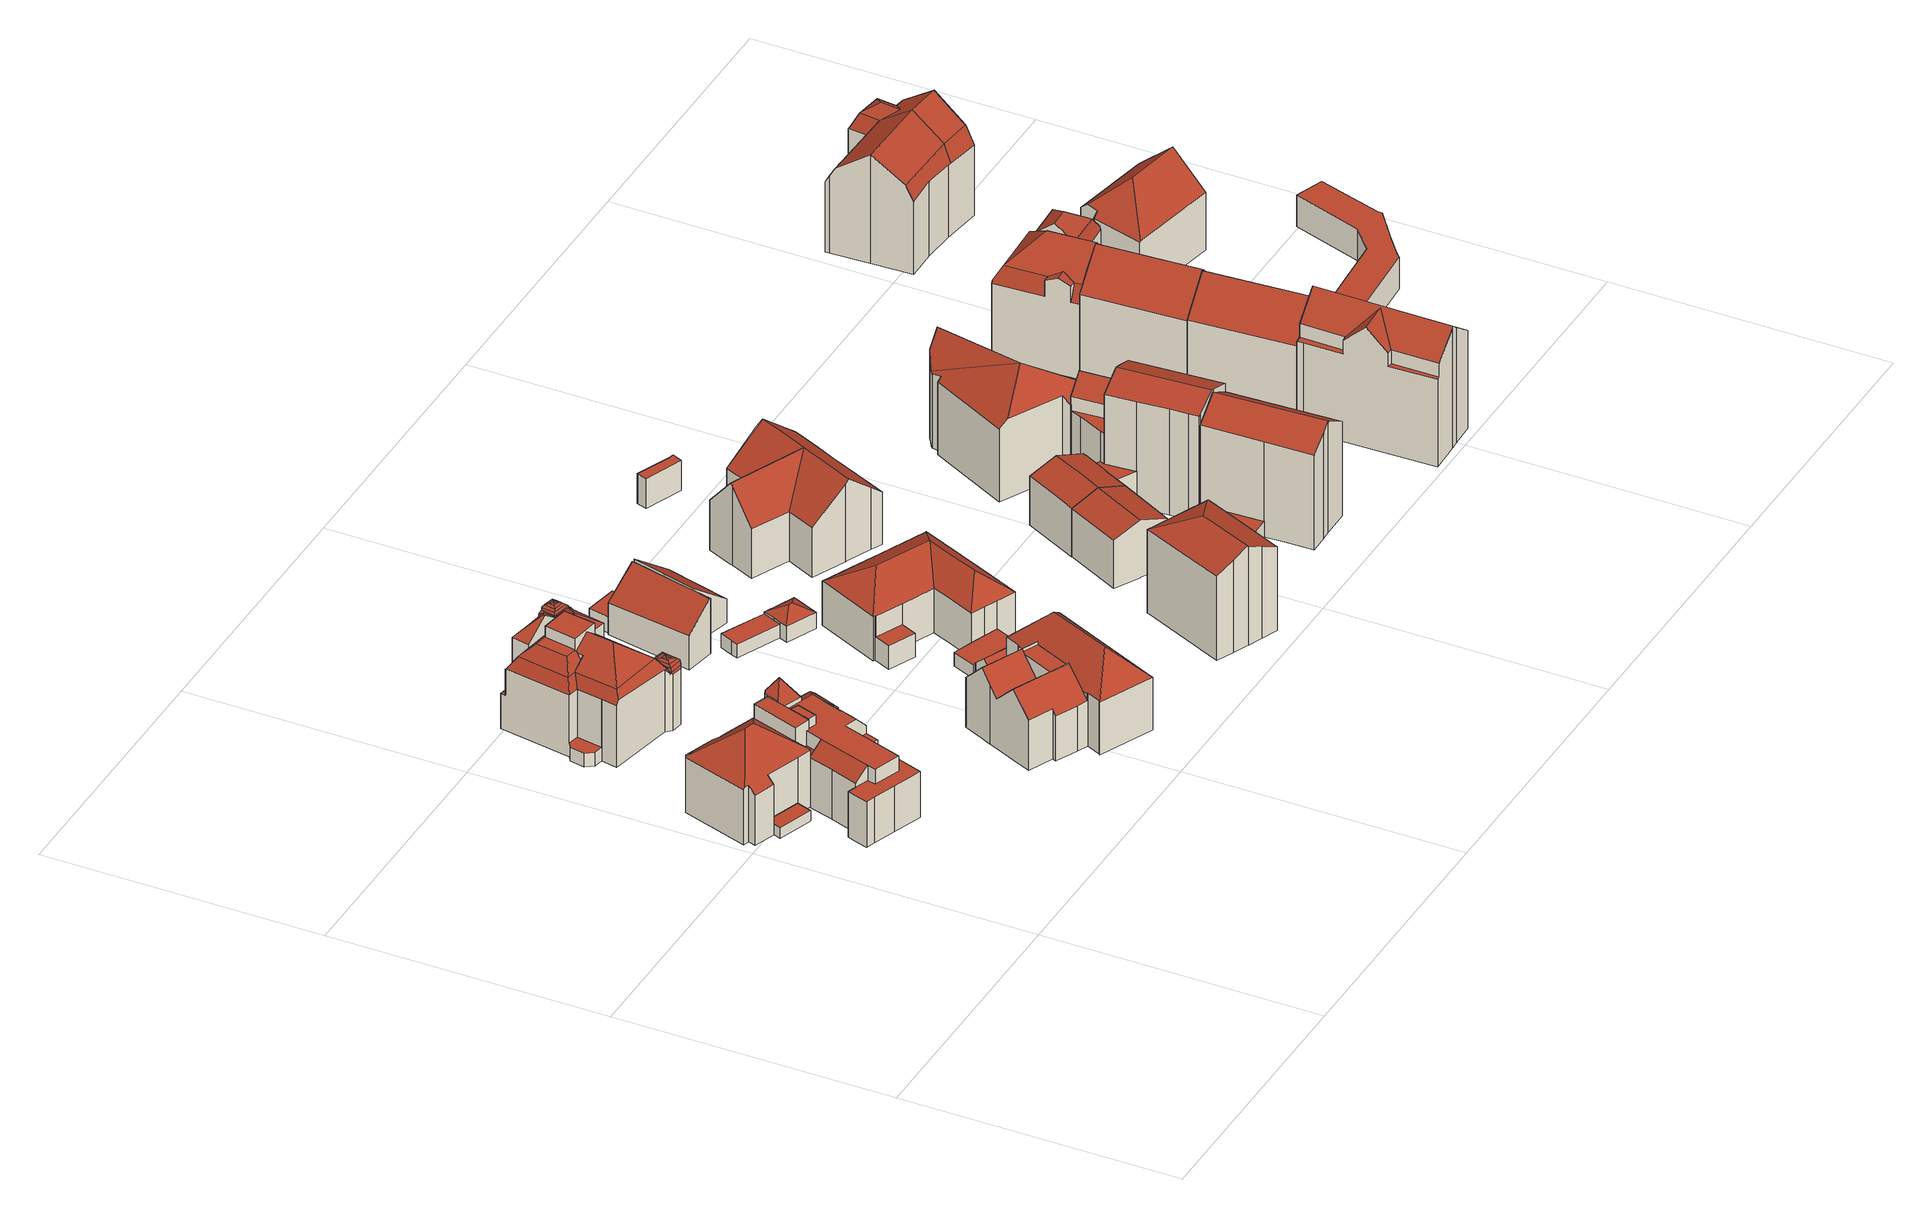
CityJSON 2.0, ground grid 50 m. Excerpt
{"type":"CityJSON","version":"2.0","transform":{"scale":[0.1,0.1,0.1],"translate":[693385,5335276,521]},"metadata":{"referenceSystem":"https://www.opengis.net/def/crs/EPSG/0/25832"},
"CityObjects":{
"building1":{"type":"Building","attributes":{"Gemeindeschluessel":"09162000","HoeheDach":"524.750","HoeheGrund":"522.760","Methode":"2000","NiedrigsteTraufeDesGebaeudes":"524.750","Geometrietyp2DReferenz":"3000","function":"51009_1610","roofType":"1000","measuredHeight":1.99},"geometry":[{"type":"MultiSurface","lod":"2","boundaries":[[[0,1,2,3,4]],[[0,5,6,1]],[[4,7,5,0]],[[2,8,9,3]],[[3,9,7,4]],[[7,9,8,6,5]],[[1,6,8,2]]],"semantics":{"surfaces":[{"type":"GroundSurface"},{"type":"WallSurface"},{"type":"RoofSurface"}],"values":[0,1,1,1,1,2,1]}}]},
"building2":{"type":"Building","attributes":{"Gemeindeschluessel":"09162000","HoeheDach":"538.550","HoeheGrund":"522.670","Methode":"2000","NiedrigsteTraufeDesGebaeudes":"531.877","Geometrietyp2DReferenz":"3000","function":"31001_1000","roofType":"3200","measuredHeight":15.88,"storeysAboveGround":2},"geometry":[{"type":"MultiSurface","lod":"2","boundaries":[[[10,11,12,13,14,15]],[[16,17,18,19]],[[20,21,22,23,24,25,16,19,26,27,28,29,11,10,15,30,31,32,33,34,35,36,37,38,39,40]],[[13,41,42,43,14]],[[22,21,44,45,46,47,23]],[[41,48,49,50,51,52,53,54,55,42]],[[15,14,43,30]],[[25,56,17,16]],[[34,53,52,35]],[[57,58,27,26,19,18]],[[59,60,12,11,29,28]],[[49,61,62,63,40,39,38,37,50]],[[55,54,53,34,33,32]],[[64,47,46,61,49,48]],[[44,65,63,62,45]],[[56,25,24,23,47,64]],[[12,60,59,58,57,18,17,56,64,48,41,13]],[[42,55,32,31,30,43]],[[40,63,65,20]],[[20,65,44,21]],[[46,45,62,61]],[[27,58,59,28]],[[37,36,35,52,51,50]]],"semantics":{"surfaces":[{"type":"WallSurface"},{"type":"GroundSurface"},{"type":"RoofSurface"}],"values":[0,0,1,2,0,2,0,0,0,0,0,0,0,2,2,0,2,0,0,0,0,0,0]}}]},
"building3":{"type":"Building","attributes":{"Gemeindeschluessel":"09162000","HoeheDach":"538.730","HoeheGrund":"522.610","Methode":"2000","NiedrigsteTraufeDesGebaeudes":"530.450","Geometrietyp2DReferenz":"3000","function":"31001_1000","roofType":"1000","measuredHeight":16.12,"storeysAboveGround":3},"geometry":[{"type":"MultiSurface","lod":"2","boundaries":[[[66,67,68,69]],[[70,71,72,73,74,75]],[[76,77,78,79]],[[80,81,77,76,82,83]],[[84,85,86,87]],[[88,89,69,68,90,91,92]],[[93,94,95,96,97,98,99,100,101,102,103,104]],[[105,106,88,92]],[[107,108,89,88,106,109]],[[110,111,112,113]],[[114,115,116,117,118,119]],[[66,108,120,67]],[[121,122,123,124]],[[125,126,117,116,127,128,124,123]],[[129,130,131,132,133,134]],[[135,136,137,138]],[[87,137,136,84]],[[139,140,107,141]],[[113,112,142,131,130]],[[86,143,137,87]],[[144,145,146,147]],[[100,99,129,134]],[[141,107,109,78]],[[95,94,148,149]],[[85,150,143,86]],[[151,126,125,123,122,152,153]],[[78,109,106,105,79]],[[152,111,110,153]],[[149,148,154,155]],[[111,152,122,121,156,157,158,142,112]],[[67,120,159,160,161,90,68]],[[162,163,80,83]],[[164,165,144,147]],[[153,110,97,96]],[[132,131,142,158]],[[163,74,73,72,166,146,145,167,168,139,141,78,77,81,80]],[[69,89,108,66]],[[154,148,94,93,169]],[[170,171,164,147,146,166,172]],[[159,173,169,93,104,174,160]],[[113,130,129,99,98]],[[150,175,119,118,117,126,151,143]],[[165,164,171,176,177,178,179,175,150,85,84,136,135]],[[155,154,169,173]],[[75,74,163,162]],[[180,181,138,137,143,151,153,96,95,149,155,173,159,120,108,107,140]],[[145,144,165,135,138,181,167]],[[167,181,180,168]],[[168,180,140,139]],[[110,113,98,97]],[[114,119,175,179]],[[115,114,179,178,177,176,171,170,172,71,70,75,162,83,82,76,79,105,92,91,90,161,160,174,104,103,102,101,100,134,133,132,158,157,156,121,124,128,127,116]],[[172,166,72,71]]],"semantics":{"surfaces":[{"type":"RoofSurface"},{"type":"WallSurface"},{"type":"GroundSurface"}],"values":[0,1,1,1,0,1,1,1,0,0,1,1,1,1,1,0,1,1,0,1,1,1,1,1,1,0,1,1,1,1,1,1,0,1,1,0,1,0,1,1,0,0,1,1,1,0,1,1,1,0,1,2,1]}}]},
"building4":{"type":"Building","attributes":{"Gemeindeschluessel":"09162000","HoeheDach":"540.940","HoeheGrund":"522.560","Methode":"2000","NiedrigsteTraufeDesGebaeudes":"525.233","Geometrietyp2DReferenz":"3000","function":"31001_9998","roofType":"3200","measuredHeight":18.38,"storeysAboveGround":2},"geometry":[{"type":"MultiSurface","lod":"2","boundaries":[[[182,183,184,185]],[[186,187,188,189]],[[190,191,192,193,194,195]],[[183,196,197,184]],[[198,199,200,201]],[[202,203,204,205,206]],[[207,208,209,210]],[[211,212,213,214]],[[215,216,217]],[[218,219,220]],[[221,222,223,224,225]],[[226,227,228,229]],[[211,230,231,232,212]],[[233,234,235,201,200,236]],[[220,219,237]],[[238,239,240,241]],[[242,238,243,244]],[[228,245,246,196,183]],[[247,248,189,249]],[[250,251,182,185]],[[252,253,254,255,256,257,251,250,258,259]],[[254,260,261,255]],[[262,263,242,264,265,266]],[[267,268,269,270]],[[271,272,273,274,275]],[[242,263,239,238]],[[276,277,197,196,246,278,261,260,279,280]],[[281,282,283]],[[284,285,286,219,218]],[[287,237,288,289]],[[290,291,292,293,294,295,296,297,276,280,252,259,298,230,211,214,299,300,207,210,301,234,233,302,267,270,303,304,305,306,307,308,309,310,311,312,313,314,315]],[[316,271,275,317,318]],[[205,204,269,268]],[[259,258,319,298]],[[265,264,320,321,322,323,324]],[[283,282,227]],[[294,293,316,318,325,326]],[[327,269,204,328,329]],[[294,326,330,295]],[[229,228,183,182]],[[244,243,331,332]],[[289,288,333,334,335]],[[336,337,202,206,338]],[[339,281,226,229]],[[340,341,342,343]],[[313,312,344,194,193]],[[251,257,339,229,182]],[[317,203,202,337,325,318]],[[296,295,330,345,346,347]],[[300,348,208,207]],[[349,350,351]],[[288,352,353,221,225,333]],[[340,343,354,346,345,216,215]],[[348,355,356,357,358,209,208]],[[257,256,278,246,245,339]],[[356,213,359,357]],[[360,361,362,285,284]],[[312,311,362,361,344]],[[317,275,274,203]],[[349,354,343]],[[322,363,320,242,244,332]],[[195,360,335,186]],[[293,292,272,271,316]],[[357,359,364,358]],[[296,347,351,297]],[[267,302,365,336,338,268]],[[366,337,336,365,236,200,199,367,331]],[[342,277,350,349,343]],[[339,245,282,281]],[[313,193,192,314]],[[332,331,367,368]],[[241,240,262,266]],[[322,332,368,364,359]],[[220,237,287]],[[319,258,250,185,369]],[[284,218,287,289]],[[184,197,277,342]],[[370,324,323]],[[206,205,268,338]],[[292,291,371,273,272]],[[210,209,358,364,368,367,199,198,372,301]],[[345,330,326,325,337,366,370,216]],[[280,279,253,252]],[[262,240,239,263]],[[290,373,371,291]],[[218,220,287]],[[322,321,363]],[[201,235,372,198]],[[371,373,374,274,273]],[[247,249,203,274,374]],[[304,375,376,305]],[[264,242,320]],[[231,217,216,370,323,232]],[[189,188,377,328,249]],[[307,224,223,308]],[[349,351,347,346,354]],[[195,194,344,361,360]],[[299,214,213,356,355]],[[303,270,269,327,378]],[[366,331,243,238,241]],[[301,372,235,234]],[[305,376,379,377,188,187,306]],[[369,185,184,342,341]],[[314,192,191,315]],[[306,187,334,333,225,224,307]],[[297,351,350,277,276]],[[227,282,245,228]],[[237,219,286,352,288]],[[248,190,195,186,189]],[[255,261,278,256]],[[308,223,222,309]],[[335,334,187,186]],[[310,309,222,221,353]],[[290,315,191,190,248,247,374,373]],[[329,328,377,379]],[[281,283,226]],[[298,319,369,341,340,215,217,231,230]],[[233,236,365,302]],[[303,378,375,304]],[[265,324,370,366,241,266]],[[253,279,260,254]],[[348,300,299,355]],[[328,204,203,249]],[[360,284,289,335]],[[363,321,320]],[[323,322,359,213,212,232]],[[329,379,376,375,378,327]],[[283,227,226]],[[310,353,352,286,285,362,311]]],"semantics":{"surfaces":[{"type":"RoofSurface"},{"type":"WallSurface"},{"type":"GroundSurface"}],"values":[0,0,0,0,1,0,1,1,0,0,0,0,1,1,0,1,0,0,0,0,1,0,1,1,0,1,1,0,0,0,2,0,0,1,0,0,1,1,1,0,0,0,1,0,0,1,0,1,1,1,1,0,1,0,0,1,0,1,0,1,0,0,1,1,1,1,0,0,0,1,0,1,0,0,0,0,0,0,0,1,1,0,1,0,1,0,1,0,0,1,1,1,0,0,1,0,0,1,1,0,1,1,0,1,1,1,0,0,0,0,1,0,1,1,1,0,1,1,1,0,0,1,1,0,1,0,0,0,1]}}]},
"building5":{"type":"Building","attributes":{"Gemeindeschluessel":"09162000","HoeheDach":"537.870","HoeheGrund":"522.550","Methode":"2000","NiedrigsteTraufeDesGebaeudes":"531.049","Geometrietyp2DReferenz":"3000","function":"31001_1000","roofType":"3200","measuredHeight":15.32,"storeysAboveGround":3},"geometry":[{"type":"MultiSurface","lod":"2","boundaries":[[[380,381,382,383,384]],[[385,386,382,381]],[[387,388,389,390,391,392,393]],[[394,395,396,397,398]],[[395,394,399]],[[399,394,400,401]],[[402,403,404,392,391,405,400,394,398,406]],[[407,408,409,388,387,393,410,411,412,413,414,415,416,417,418,419,420,421,422,384,383,423]],[[396,424,425,426,427,397]],[[428,385,381,380,429,430,431,432,405,390,389,433,434]],[[408,434,433,409]],[[401,435,436,424,437,395,399]],[[438,386,385,428]],[[420,439,440,421]],[[430,429,441]],[[407,438,434,408]],[[441,429,380,384,422,421,440]],[[407,423,386,438]],[[391,390,405]],[[405,432,431,430,442,435,401,400]],[[409,433,389,388]],[[438,428,434]],[[383,382,386,423]],[[411,403,402,412]],[[410,393,392,404,403,411]],[[418,443,444,419]],[[395,437,424,396]],[[427,426,443,418,417,416]],[[412,402,406,413]],[[435,442,425,436]],[[419,444,439,420]],[[436,425,424]],[[425,442,430,441,440,439,444,443,426]],[[406,398,397,427,416,415,414,413]]],"semantics":{"surfaces":[{"type":"WallSurface"},{"type":"RoofSurface"},{"type":"GroundSurface"}],"values":[0,1,0,1,0,0,1,2,1,1,0,1,1,0,0,0,0,0,0,0,0,1,0,0,0,0,0,0,0,0,0,0,1,0]}}]},
"building6":{"type":"Building","attributes":{"Gemeindeschluessel":"09162000","HoeheDach":"527.232","HoeheGrund":"522.450","Methode":"1000","NiedrigsteTraufeDesGebaeudes":"525.403","Geometrietyp2DReferenz":"3000","function":"31001_2000","roofType":"3100","measuredHeight":4.78,"storeysAboveGround":1},"geometry":[{"type":"MultiSurface","lod":"2","boundaries":[[[445,446,447,448]],[[449,450,451,452]],[[450,447,446,453]],[[448,447,450,449]],[[454,453,446,445,455,456]],[[451,450,453,454]],[[449,452,456,455,445,448]],[[452,451,454,456]]],"semantics":{"surfaces":[{"type":"WallSurface"},{"type":"RoofSurface"},{"type":"GroundSurface"}],"values":[0,0,1,0,0,1,2,0]}}]},
"building7":{"type":"Building","attributes":{"Gemeindeschluessel":"09162000","HoeheDach":"532.990","HoeheGrund":"522.419","Methode":"2000","NiedrigsteTraufeDesGebaeudes":"525.360","Geometrietyp2DReferenz":"3000","function":"31001_2000","roofType":"3100","measuredHeight":10.57},"geometry":[{"type":"MultiSurface","lod":"2","boundaries":[[[457,458,459,460,461]],[[462,463,464,465,461]],[[466,467,468]],[[468,467,469,470,471,460,459]],[[472,473,474,458,457,475,476,477]],[[461,460,471,478,462]],[[462,478,479,472,477,463]],[[463,477,476,464]],[[474,473,469,467,466]],[[457,461,465,475]],[[458,474,466,468,459]],[[479,478,471,470]],[[475,465,464,476]],[[473,472,479,470,469]]],"semantics":{"surfaces":[{"type":"WallSurface"},{"type":"RoofSurface"},{"type":"GroundSurface"}],"values":[0,1,1,1,2,0,0,0,0,0,0,1,0,0]}}]},
"building8":{"type":"Building","attributes":{"Gemeindeschluessel":"09162000","HoeheDach":"525.279","HoeheGrund":"522.710","Methode":"1000","NiedrigsteTraufeDesGebaeudes":"525.279","Geometrietyp2DReferenz":"3000","function":"51009_1610","roofType":"1000","measuredHeight":2.57},"geometry":[{"type":"MultiSurface","lod":"2","boundaries":[[[480,481,482,483,484,485]],[[486,482,481,487]],[[488,484,483,489]],[[490,480,485,491]],[[489,483,482,486]],[[487,481,480,490]],[[491,488,489,486,487,490]],[[491,485,484,488]]],"semantics":{"surfaces":[{"type":"RoofSurface"},{"type":"WallSurface"},{"type":"GroundSurface"}],"values":[0,1,1,1,1,1,2,1]}}]},
"building9":{"type":"Building","attributes":{"Gemeindeschluessel":"09162000","HoeheDach":"525.648","HoeheGrund":"522.646","Methode":"2000","NiedrigsteTraufeDesGebaeudes":"525.249","Geometrietyp2DReferenz":"3000","function":"31001_2000","roofType":"1000","measuredHeight":3},"geometry":[{"type":"MultiSurface","lod":"2","boundaries":[[[492,493,494,495]],[[496,497,498,499,494,493,500,501]],[[502,500,493,492]],[[503,504,499,498]],[[505,506,496,501]],[[507,497,496,506]],[[504,495,494,499]],[[505,501,500,502]],[[503,498,497,507]],[[505,502,492,495,504,503,507,506]]],"semantics":{"surfaces":[{"type":"WallSurface"},{"type":"RoofSurface"},{"type":"GroundSurface"}],"values":[0,1,0,0,0,0,0,0,0,2]}}]},
"building10":{"type":"Building","attributes":{"Gemeindeschluessel":"09162000","HoeheDach":"533.374","HoeheGrund":"522.515","Methode":"1000","NiedrigsteTraufeDesGebaeudes":"527.138","Geometrietyp2DReferenz":"3000","function":"31001_2000","roofType":"2100","measuredHeight":10.86},"geometry":[{"type":"MultiSurface","lod":"2","boundaries":[[[508,509,510,511]],[[512,508,511,513]],[[514,515,510,509]],[[515,513,511,510]],[[512,514,509,508]],[[514,512,513,515]]],"semantics":{"surfaces":[{"type":"RoofSurface"},{"type":"WallSurface"},{"type":"GroundSurface"}],"values":[0,1,1,1,1,2]}}]},
"building11":{"type":"Building","attributes":{"Gemeindeschluessel":"09162000","HoeheDach":"527.275","HoeheGrund":"522.690","Methode":"1000","NiedrigsteTraufeDesGebaeudes":"525.617","Geometrietyp2DReferenz":"3000","function":"31001_2000","roofType":"3200","measuredHeight":4.58},"geometry":[{"type":"MultiSurface","lod":"2","boundaries":[[[490,516,517,487]],[[487,517,518,486]],[[519,520,521,522,523]],[[524,519,523,525]],[[523,522,516,490,526,525]],[[527,528,529,530,531,532,486,518]],[[521,520,529,528]],[[530,529,519,524]],[[519,529,520]],[[521,528,527,518,517,516,522]],[[524,525,526,490,487,486,532,531,530]]],"semantics":{"surfaces":[{"type":"WallSurface"},{"type":"RoofSurface"},{"type":"GroundSurface"}],"values":[0,0,1,0,0,0,1,0,1,1,2]}}]},
"building12":{"type":"Building","attributes":{"Gemeindeschluessel":"09162000","HoeheDach":"534.642","HoeheGrund":"522.420","Methode":"2000","NiedrigsteTraufeDesGebaeudes":"526.853","Geometrietyp2DReferenz":"3000","function":"31001_1000","roofType":"3200","measuredHeight":12.22,"storeysAboveGround":2},"geometry":[{"type":"MultiSurface","lod":"2","boundaries":[[[533,534,535,536,537,538]],[[539,540,541,542,543,544,536,535]],[[545,546,547,548,549,550]],[[551,552,553,554,555,556,557,558,559,560,561,562,563,564,565,566,567,568,538,537,536,544,543,542]],[[569,570,564,563,571]],[[572,573,534,533]],[[574,575,576,577,567,566,565]],[[554,547,546,555]],[[555,546,545,556]],[[564,570,574,565]],[[550,549,578,579,560,559,558,557]],[[570,569,575,574]],[[569,571,576,575]],[[577,576,571,580,581,582,583,573,572]],[[554,553,552,551,542,541,584,585,586,547]],[[573,583,582,584,541,540,539,535,534]],[[548,587,588,582,581,579,578,549]],[[568,567,577,572,533,538]],[[556,545,550,557]],[[562,561,560,579,581,580,571,563]],[[547,586,585,584,582,588,587,548]]],"semantics":{"surfaces":[{"type":"WallSurface"},{"type":"RoofSurface"},{"type":"GroundSurface"}],"values":[0,0,1,2,0,1,0,0,0,0,0,1,0,1,0,1,1,0,0,0,1]}}]},
"building13":{"type":"Building","attributes":{"Gemeindeschluessel":"09162000","HoeheDach":"541.489","HoeheGrund":"522.530","Methode":"1000","NiedrigsteTraufeDesGebaeudes":"538.412","Geometrietyp2DReferenz":"3000","function":"31001_1000","roofType":"3200","measuredHeight":18.96,"storeysAboveGround":4},"geometry":[{"type":"MultiSurface","lod":"2","boundaries":[[[589,590,591,592,593,594,595,596,597,598,599,600]],[[601,602,603,600,599,598,597,604]],[[592,591,605,606,607,593]],[[607,606,608,609,610]],[[600,603,611,589]],[[605,612,611,603,602,608,606]],[[608,602,601,604,613,609]],[[590,612,605,591]],[[593,607,610,594]],[[589,611,612,590]],[[610,609,613,604,597,596,595,594]]],"semantics":{"surfaces":[{"type":"GroundSurface"},{"type":"WallSurface"},{"type":"RoofSurface"}],"values":[0,1,1,2,1,2,2,1,1,1,1]}}]},
"building14":{"type":"Building","attributes":{"Gemeindeschluessel":"09162000","HoeheDach":"537.990","HoeheGrund":"522.550","Methode":"2000","NiedrigsteTraufeDesGebaeudes":"531.890","Geometrietyp2DReferenz":"3000","function":"31001_9998","roofType":"3100","measuredHeight":15.44,"storeysAboveGround":3},"geometry":[{"type":"MultiSurface","lod":"2","boundaries":[[[614,615,616,617]],[[618,619,620,621]],[[622,616,615,623,624,625,626,627,628,629,630,631,620,619,632,633,634,635,636]],[[637,638,639,640,641,642]],[[643,628,627,644]],[[645,646,647,648]],[[621,620,631,649]],[[648,647,650,651]],[[652,636,635,634,647,646]],[[644,627,626,653]],[[647,634,654,638,637,650]],[[655,652,646,645]],[[614,656,657,658,625,624,623,615]],[[659,660,622,636,652,655]],[[651,650,637,642]],[[643,661,662,649,631,630,629,628]],[[663,632,619,618,664,665,666,667]],[[634,633,632,663,667,668,669]],[[653,626,625,658]],[[669,668,670,671,640,639]],[[649,662,661,643,644,653,658,657,656,614,617,660,659,655,645,648,651,642,641,640,671,670,666,665,664,618,621]],[[654,634,669,639,638]],[[617,616,622,660]],[[670,668,667,666]]],"semantics":{"surfaces":[{"type":"WallSurface"},{"type":"RoofSurface"},{"type":"GroundSurface"}],"values":[0,0,1,0,0,0,0,0,1,0,1,0,0,0,0,0,0,1,0,0,2,1,0,0]}}]},
"building15":{"type":"Building","attributes":{"Gemeindeschluessel":"09162000","HoeheDach":"533.613","HoeheGrund":"522.620","Methode":"1000","NiedrigsteTraufeDesGebaeudes":"531.826","Geometrietyp2DReferenz":"3000","function":"31001_1000","roofType":"3100","measuredHeight":10.99,"storeysAboveGround":2},"geometry":[{"type":"MultiSurface","lod":"2","boundaries":[[[672,673,674,675,676,677]],[[678,679,680,681,676,675,674]],[[674,673,682,678]],[[680,679,678,682,683,684,685,681]],[[682,673,672,683]],[[684,683,672,677,685]],[[681,685,677,676]]],"semantics":{"surfaces":[{"type":"WallSurface"},{"type":"GroundSurface"},{"type":"RoofSurface"}],"values":[0,1,0,0,2,2,0]}}]},
"building16":{"type":"Building","attributes":{"Gemeindeschluessel":"09162000","HoeheDach":"527.460","HoeheGrund":"521.780","Methode":"2000","NiedrigsteTraufeDesGebaeudes":"527.460","Geometrietyp2DReferenz":"3000","function":"31001_1000","roofType":"1000","measuredHeight":5.68},"geometry":[{"type":"MultiSurface","lod":"2","boundaries":[[[686,687,688,689]],[[690,691,692,693]],[[693,686,689,694,690]],[[693,692,687,686]],[[691,695,688,687,692]],[[689,688,695,694]],[[694,695,691,690]]],"semantics":{"surfaces":[{"type":"WallSurface"},{"type":"GroundSurface"},{"type":"RoofSurface"}],"values":[0,0,1,0,2,0,0]}}]},
"building17":{"type":"Building","attributes":{"Gemeindeschluessel":"09162000","HoeheDach":"525.743","HoeheGrund":"522.750","Methode":"1000","NiedrigsteTraufeDesGebaeudes":"525.743","Geometrietyp2DReferenz":"3000","function":"31001_2000","roofType":"1000","measuredHeight":2.99},"geometry":[{"type":"MultiSurface","lod":"2","boundaries":[[[696,697,698,699]],[[699,698,700,701]],[[701,700,702,703]],[[704,705,706,707]],[[706,705,702,700,698,697]],[[696,699,701,703,704,707]],[[707,706,697,696]],[[703,702,705,704]]],"semantics":{"surfaces":[{"type":"WallSurface"},{"type":"RoofSurface"},{"type":"GroundSurface"}],"values":[0,0,0,0,1,2,0,0]}}]},
"building18":{"type":"Building","attributes":{"Gemeindeschluessel":"09162000","HoeheDach":"533.576","HoeheGrund":"522.530","Methode":"2000","NiedrigsteTraufeDesGebaeudes":"529.388","Geometrietyp2DReferenz":"3000","function":"31001_1000","roofType":"3100","measuredHeight":11.05,"storeysAboveGround":2},"geometry":[{"type":"MultiSurface","lod":"2","boundaries":[[[708,709,710,711,712,713]],[[714,715,673,672,677,716]],[[717,718,719,720,721,722,723]],[[724,725,719,718,726]],[[720,719,725,727]],[[710,709,723,722]],[[677,728,729,730,731,716]],[[732,733,724,726,734,735,736]],[[715,737,736,735,738,673]],[[727,725,724,733]],[[673,738,735,734,717,723,709,708,739,672]],[[672,739,708,713,729,728,677]],[[730,729,713,712]],[[727,733,732,736,737,715,714,716,731,730,712,711,710,722,721,720]],[[718,717,734,726]]],"semantics":{"surfaces":[{"type":"WallSurface"},{"type":"RoofSurface"},{"type":"GroundSurface"}],"values":[0,0,0,1,0,0,0,0,0,0,1,1,0,2,0]}}]},
"building19":{"type":"Building","attributes":{"Gemeindeschluessel":"09162000","HoeheDach":"544.070","HoeheGrund":"522.760","Methode":"2000","NiedrigsteTraufeDesGebaeudes":"540.827","Geometrietyp2DReferenz":"3000","function":"31001_1000","roofType":"3100","measuredHeight":21.31,"storeysAboveGround":4},"geometry":[{"type":"MultiSurface","lod":"2","boundaries":[[[740,741,742,743]],[[744,745,746,747]],[[748,749,750,704,751,752]],[[753,754,755,756,757,703]],[[704,750,753,703]],[[758,742,741,759,746,745,760,755,754]],[[743,742,758,761,762]],[[743,762,763,752,751,704,703,757,756,764,744,747,765,740]],[[763,762,761,766,748,752]],[[766,761,758,754,753,750,749,748]],[[755,760,745,744,764,756]],[[759,741,740,765,747,746]]],"semantics":{"surfaces":[{"type":"WallSurface"},{"type":"RoofSurface"},{"type":"GroundSurface"}],"values":[0,0,0,0,0,1,0,2,0,1,0,0]}}]},
"building20":{"type":"Building","attributes":{"Gemeindeschluessel":"09162000","HoeheDach":"535.210","HoeheGrund":"522.550","Methode":"2000","NiedrigsteTraufeDesGebaeudes":"535.210","Geometrietyp2DReferenz":"3000","function":"31001_1000","roofType":"1000","measuredHeight":12.66},"geometry":[{"type":"MultiSurface","lod":"2","boundaries":[[[767,768,769,770,771]],[[720,770,769,772]],[[773,768,767,774]],[[727,720,772,773,774]],[[774,767,771,727]],[[772,769,768,773]],[[727,771,770,720]]],"semantics":{"surfaces":[{"type":"RoofSurface"},{"type":"WallSurface"},{"type":"GroundSurface"}],"values":[0,1,1,2,1,1,1]}}]},
"building21":{"type":"Building","attributes":{"Gemeindeschluessel":"09162000","HoeheDach":"544.696","HoeheGrund":"522.600","Methode":"1000","NiedrigsteTraufeDesGebaeudes":"542.720","Geometrietyp2DReferenz":"3000","function":"31001_1000","roofType":"3100","measuredHeight":22.1,"storeysAboveGround":6},"geometry":[{"type":"MultiSurface","lod":"2","boundaries":[[[775,776,777,778]],[[779,780,781,782]],[[783,784,780,779]],[[785,776,775,786]],[[787,788,789,790]],[[791,792,785,786]],[[783,793,794,795,796,784]],[[794,793,783,779,782,787,790,791,786,775,778,797,798,799]],[[799,800,795,794]],[[796,795,800,801,802,777,776]],[[782,781,788,787]],[[790,789,792,791]],[[801,800,799,798,797,802]],[[778,777,802,797]],[[789,788,781,780,784,796,776,785,792]]],"semantics":{"surfaces":[{"type":"WallSurface"},{"type":"GroundSurface"},{"type":"RoofSurface"}],"values":[0,0,0,0,0,0,0,1,0,2,0,0,0,0,2]}}]},
"building22":{"type":"Building","attributes":{"Gemeindeschluessel":"09162000","HoeheDach":"542.462","HoeheGrund":"522.400","Methode":"2000","NiedrigsteTraufeDesGebaeudes":"536.226","Geometrietyp2DReferenz":"3000","function":"31001_9998","roofType":"3100","measuredHeight":20.06,"storeysAboveGround":4},"geometry":[{"type":"MultiSurface","lod":"2","boundaries":[[[803,804,805,806]],[[807,808,809,810,811,812]],[[813,814,815,816]],[[817,818,819,820,821,822]],[[823,824,825,826,817,822]],[[827,828,820,819]],[[825,824,809,808]],[[829,830,831,832,814,813]],[[816,815,804,803]],[[805,833,834,835,836,837,838,806]],[[839,840,841,835,834,833]],[[832,839,833,805,804,815,814]],[[831,842,811,810,839,832]],[[841,828,827,843,836,835]],[[844,842,831,830]],[[807,812,844,830,829,813,816,803,806,838,837,836,843,827,819,818,817,826,825,808]],[[812,811,842,844]],[[823,822,821,820,828,841,840,839]],[[810,809,824,823,839]]],"semantics":{"surfaces":[{"type":"WallSurface"},{"type":"RoofSurface"},{"type":"GroundSurface"}],"values":[0,0,0,0,0,0,0,0,0,0,1,1,1,0,0,2,0,1,1]}}]},
"building23":{"type":"Building","attributes":{"Gemeindeschluessel":"09162000","HoeheDach":"540.837","HoeheGrund":"522.560","Methode":"1000","NiedrigsteTraufeDesGebaeudes":"537.758","Geometrietyp2DReferenz":"3000","function":"31001_1000","roofType":"3100","measuredHeight":18.28},"geometry":[{"type":"MultiSurface","lod":"2","boundaries":[[[778,845,797,846,847,848]],[[849,850,846,797]],[[851,852,853,854,848,847,855,856,857]],[[855,850,849,858,859,856]],[[775,860,778,848,854,853]],[[861,786,852,851,857,862]],[[847,846,850,855]],[[775,853,852,786]],[[862,857,856,859]],[[845,778,860,775,786,861,862,859,858,849,797]]],"semantics":{"surfaces":[{"type":"WallSurface"},{"type":"RoofSurface"},{"type":"GroundSurface"}],"values":[0,0,1,0,0,0,1,0,0,2]}}]},
"building24":{"type":"Building","attributes":{"Gemeindeschluessel":"09162000","HoeheDach":"545.900","HoeheGrund":"522.784","Methode":"2000","NiedrigsteTraufeDesGebaeudes":"539.550","Geometrietyp2DReferenz":"3000","function":"31001_1000","roofType":"3100","measuredHeight":23.12,"storeysAboveGround":4},"geometry":[{"type":"MultiSurface","lod":"2","boundaries":[[[863,864,865,866,867,868]],[[869,870,867,866,871]],[[872,873,874,875]],[[876,877,878,879]],[[880,870,869,881,882,872,875,883,884,885,886]],[[863,886,885,884,864]],[[887,888,889,890]],[[867,870,880,868]],[[879,878,891,883,875,874]],[[892,893,888,887]],[[865,891,878,877,894,888,893,871,866]],[[894,895,889,888]],[[868,880,886,863]],[[896,892,887,890]],[[897,876,879,874,873]],[[894,877,898,895]],[[884,883,891,865,864]],[[898,897,873,872,882,881,896,890,889,895]],[[881,869,871,893,892,896]],[[897,898,877,876]]],"semantics":{"surfaces":[{"type":"RoofSurface"},{"type":"WallSurface"},{"type":"GroundSurface"}],"values":[0,1,1,1,2,1,1,1,1,1,0,0,1,0,0,0,1,1,1,1]}}]},
"building25":{"type":"Building","attributes":{"Gemeindeschluessel":"09162000","HoeheDach":"544.184","HoeheGrund":"522.771","Methode":"2000","NiedrigsteTraufeDesGebaeudes":"538.390","Geometrietyp2DReferenz":"3000","function":"31001_1000","roofType":"3100","measuredHeight":21.41,"storeysAboveGround":4},"geometry":[{"type":"MultiSurface","lod":"2","boundaries":[[[899,900,901,902,903]],[[904,905,903,902,906]],[[907,901,900,884]],[[904,906,907,884,883,875]],[[884,900,899,908,883]],[[909,908,899,903,905]],[[883,908,909,875]],[[875,909,905,904]],[[906,902,901,907]]],"semantics":{"surfaces":[{"type":"RoofSurface"},{"type":"WallSurface"},{"type":"GroundSurface"}],"values":[0,1,1,2,1,0,1,1,1]}}]},
"building26":{"type":"Building","attributes":{"Gemeindeschluessel":"09162000","HoeheDach":"544.312","HoeheGrund":"522.710","Methode":"1000","NiedrigsteTraufeDesGebaeudes":"538.478","Geometrietyp2DReferenz":"3000","function":"31001_1000","roofType":"3100","measuredHeight":21.6,"storeysAboveGround":4},"geometry":[{"type":"MultiSurface","lod":"2","boundaries":[[[910,911,912,913,914,915,916]],[[917,918,919,920]],[[921,917,920,922,923]],[[923,922,920,919,915,914,913,912]],[[911,910,916,918,917,921]],[[911,921,923,912]],[[915,919,918,916]]],"semantics":{"surfaces":[{"type":"GroundSurface"},{"type":"RoofSurface"},{"type":"WallSurface"}],"values":[0,1,1,2,2,2,2]}}]},
"building27":{"type":"Building","attributes":{"Gemeindeschluessel":"09162000","HoeheDach":"544.360","HoeheGrund":"522.329","Methode":"2000","NiedrigsteTraufeDesGebaeudes":"536.521","Geometrietyp2DReferenz":"3000","function":"31001_1000","roofType":"3100","measuredHeight":22.03,"storeysAboveGround":4},"geometry":[{"type":"MultiSurface","lod":"2","boundaries":[[[924,925,926,927,928,929,930,931,932]],[[933,934,935,936,937,938,939]],[[928,940,941,929]],[[942,943,944,945,946,924,932,947,948,949]],[[928,927,950,940]],[[951,949,948,952]],[[936,953,954,955]],[[953,956,957,958]],[[943,942,959,960,961]],[[943,961,962,944]],[[935,963,964,962,961,960,936]],[[965,939,966,967]],[[950,927,926]],[[925,968,950,926]],[[946,963,935,934,968,925,924]],[[937,936,955,938]],[[969,970,966,939,938]],[[933,939,965]],[[960,959,956,953,936]],[[930,941,965,967,931]],[[930,929,941]],[[944,962,964,945]],[[969,952,948,947,970]],[[951,952,969,938,958,957]],[[953,958,954]],[[947,932,931,967,966,970]],[[938,955,954,958]],[[933,965,941,940,950,968,934]],[[942,949,951,957,956,959]],[[945,964,963,946]]],"semantics":{"surfaces":[{"type":"WallSurface"},{"type":"RoofSurface"},{"type":"GroundSurface"}],"values":[0,1,1,2,1,0,1,1,0,0,1,1,0,1,0,0,1,1,1,1,0,0,0,1,1,0,1,1,0,0]}}]},
"building28":{"type":"Building","attributes":{"Gemeindeschluessel":"09162000","HoeheDach":"525.281","HoeheGrund":"522.940","Methode":"1000","NiedrigsteTraufeDesGebaeudes":"525.281","Geometrietyp2DReferenz":"3000","function":"31001_2000","roofType":"1000","measuredHeight":2.34},"geometry":[{"type":"MultiSurface","lod":"2","boundaries":[[[971,972,973,974]],[[974,973,975,976]],[[975,973,972,977]],[[978,977,972,971]],[[976,975,977,978]],[[978,971,974,976]]],"semantics":{"surfaces":[{"type":"WallSurface"},{"type":"RoofSurface"},{"type":"GroundSurface"}],"values":[0,0,1,0,0,2]}}]},
"building29":{"type":"Building","attributes":{"Gemeindeschluessel":"09162000","HoeheDach":"528.998","HoeheGrund":"522.998","Methode":"3220","NiedrigsteTraufeDesGebaeudes":"528.998","Geometrietyp2DReferenz":"3000","function":"31001_2000","roofType":"9999","measuredHeight":6},"geometry":[{"type":"MultiSurface","lod":"2","boundaries":[[[979,980,981,982]],[[983,982,981,984]],[[985,979,982,983]],[[986,985,983,984]],[[980,986,984,981]],[[986,980,979,985]]],"semantics":{"surfaces":[{"type":"WallSurface"},{"type":"GroundSurface"},{"type":"RoofSurface"}],"values":[0,1,0,0,0,2]}}]},
"building30":{"type":"Building","attributes":{"Gemeindeschluessel":"09162000","HoeheDach":"539.434","HoeheGrund":"522.560","Methode":"1000","NiedrigsteTraufeDesGebaeudes":"533.445","Geometrietyp2DReferenz":"3000","function":"31001_1000","roofType":"3200","measuredHeight":16.87,"storeysAboveGround":3},"geometry":[{"type":"MultiSurface","lod":"2","boundaries":[[[987,988,989,990]],[[991,992,993,994]],[[991,995,996,997,998,992]],[[999,1000,995,991,994,1001,1002,1003]],[[996,995,1000,999,1003,1004,987,990,1005,1006,997]],[[1002,1007,988,987,1004,1003]],[[1006,1008,998,997]],[[989,1009,1008,1006,1005,990]],[[993,992,998,1008,1009]],[[1001,994,993,1009,989,988,1007,1002]]],"semantics":{"surfaces":[{"type":"WallSurface"},{"type":"RoofSurface"},{"type":"GroundSurface"}],"values":[0,1,0,0,2,0,0,0,1,1]}}]},
"building31":{"type":"Building","attributes":{"Gemeindeschluessel":"09162000","HoeheDach":"528.998","HoeheGrund":"522.998","Methode":"3220","NiedrigsteTraufeDesGebaeudes":"528.998","Geometrietyp2DReferenz":"3000","function":"31001_2000","roofType":"9999","measuredHeight":6},"geometry":[{"type":"MultiSurface","lod":"2","boundaries":[[[1010,1011,1012,1013]],[[1012,1014,984,981,1015,1016,1017,1018,1019,1020,1013]],[[1010,1021,1022,1023,1024,1025,1026,980,986,1027,1011]],[[1027,986,984,1014]],[[1026,1025,1016,1015]],[[1024,1023,1018,1017]],[[1025,1024,1017,1016]],[[1021,1010,1013,1020]],[[1022,1021,1020,1019]],[[986,980,981,984]],[[1023,1022,1019,1018]],[[1011,1027,1014,1012]],[[980,1026,1015,981]]],"semantics":{"surfaces":[{"type":"WallSurface"},{"type":"GroundSurface"},{"type":"RoofSurface"}],"values":[0,1,2,0,0,0,0,0,0,0,0,0,0]}}]},
"building32":{"type":"Building","attributes":{"Gemeindeschluessel":"09162000","HoeheDach":"542.800","HoeheGrund":"522.055","Methode":"2000","NiedrigsteTraufeDesGebaeudes":"535.282","Geometrietyp2DReferenz":"3000","function":"31001_1000","roofType":"3400","measuredHeight":20.75,"storeysAboveGround":4},"geometry":[{"type":"MultiSurface","lod":"2","boundaries":[[[1028,1029,1030,1031,1032,1033,1034]],[[1035,1036,1037,1038]],[[1039,1040,1032,1031]],[[1032,1041,1042,1043,1033]],[[1044,1045,1046,1047]],[[1048,1030,1029,1049]],[[1050,1051,1052,1053]],[[1054,1055,1043,1042,1056]],[[1057,1058,1041,1032]],[[1057,1047,1046,1058]],[[1035,1038,1059,1060,1048,1049,1061,1062,1055,1054,1063,1064,1065,1066]],[[1028,1061,1049,1029]],[[1060,1059,1067,1068,1039]],[[1069,1070,1071,1044,1047]],[[1068,1052,1040,1039]],[[1034,1062,1061,1028]],[[1054,1056,1072,1063]],[[1064,1063,1072,1045,1044,1071]],[[1035,1066,1050,1053,1036]],[[1058,1046,1041]],[[1038,1037,1067,1059]],[[1040,1073,1069,1047,1057,1032]],[[1048,1060,1039,1031,1030]],[[1067,1037,1036,1053,1052,1068]],[[1055,1062,1034,1033,1043]],[[1065,1070,1069,1073,1051,1050,1066]],[[1064,1071,1070,1065]],[[1040,1052,1051,1073]],[[1041,1046,1045,1072,1056,1042]]],"semantics":{"surfaces":[{"type":"RoofSurface"},{"type":"WallSurface"},{"type":"GroundSurface"}],"values":[0,1,0,0,0,1,0,1,0,0,2,1,1,0,0,1,1,1,1,0,1,0,1,0,1,1,1,0,0]}}]}
},
"vertices":[
[45,474,18],[50,488,18],[55,501,18],[118,480,18],[109,453,18],[45,474,38],[50,488,38],[109,453,38],[55,501,38],[118,480,38],
[7,517,17],[15,515,17],[15,515,125],[7,517,125],[4,518,122],[4,518,17],[118,480,17],[118,480,124],[55,501,124],[55,501,17],[196,517,17],[188,495,17],[160,504,17],[156,505,17],[146,472,17],[145,471,17],[54,498,17],[50,488,17],[11,501,17],[14,510,17],[44,639,17],[45,639,17],[61,633,17],[62,635,17],[66,650,17],[124,631,17],[119,616,17],[118,615,17],[187,592,17],[189,591,17],[217,582,17],[86,557,175],[45,639,123],[44,639,122],[188,495,148],[160,504,148],[160,504,121],[156,505,125],[106,551,175],[187,592,123],[118,615,123],[119,616,121],[124,631,109],[66,650,109],[62,635,121],[61,633,123],[145,471,124],[54,498,121],[50,488,113],[11,501,113],[14,510,121],[189,591,121],[189,591,148],[217,582,148],[146,472,125],[196,517,148],
[171,465,103],[182,497,103],[156,505,103],[146,473,103],[176,312,16],[197,305,16],[197,305,103],[176,312,103],[144,323,103],[144,323,16],[98,382,16],[98,382,103],[114,376,103],[114,376,16],[85,343,103],[93,368,103],[93,368,16],[85,343,16],[277,466,103],[289,503,103],[268,511,103],[255,473,103],[145,471,110],[146,473,110],[156,505,16],[146,473,16],[145,471,16],[196,517,149],[201,534,149],[201,534,131],[208,555,131],[208,555,139],[210,561,150],[217,582,150],[217,582,16],[210,561,16],[208,555,16],[201,534,16],[196,517,16],[131,427,16],[131,427,110],[139,368,131],[171,465,131],[114,376,110],[251,540,139],[263,576,139],[260,581,147],[234,570,177],[303,501,16],[310,520,16],[320,551,16],[320,551,100],[310,520,99],[303,501,99],[182,497,131],[267,572,16],[267,572,106],[267,569,108],[267,569,16],[286,563,108],[311,554,108],[311,554,16],[286,563,16],[220,588,150],[223,589,154],[235,594,140],[235,594,16],[223,589,16],[220,588,16],[265,433,109],[277,466,109],[255,473,131],[244,440,131],[135,353,103],[135,353,131],[139,368,103],[256,587,141],[268,511,131],[244,440,94],[244,440,103],[236,416,103],[236,416,94],[216,528,149],[216,528,131],[289,503,111],[275,532,131],[263,576,104],[251,540,131],[204,491,149],[204,491,131],[263,576,16],[260,581,16],[256,587,16],[188,495,131],[188,495,16],[182,497,16],[101,338,16],[101,338,103],[257,409,94],[265,433,94],[235,417,103],[221,448,103],[184,336,103],[189,496,149],[236,416,16],[257,409,16],[235,417,16],[189,496,131],[189,496,16],[290,505,111],[265,433,16],[277,466,16],[289,503,16],[290,505,16],[184,336,131],[221,448,131],
[240,763,131],[246,799,131],[243,803,127],[236,760,127],[272,981,144],[277,1007,144],[275,1010,139],[270,979,139],[307,974,142],[308,976,140],[310,982,140],[309,988,143],[309,989,144],[307,975,144],[273,794,131],[270,799,127],[120,992,83],[120,992,133],[165,985,133],[165,985,83],[268,969,144],[269,979,144],[273,1001,144],[225,977,176],[225,975,176],[91,864,16],[91,864,42],[101,870,42],[101,870,16],[108,791,16],[108,791,133],[113,820,133],[113,820,16],[234,761,127],[234,765,133],[229,766,133],[297,988,152],[298,997,152],[292,993,153],[296,1006,147],[295,1006,147],[289,1008,146],[283,1008,147],[282,1008,147],[251,773,136],[253,786,136],[249,793,134],[245,768,134],[228,767,16],[228,767,134],[113,790,142],[165,984,16],[166,994,16],[166,994,83],[165,984,134],[288,999,152],[169,947,178],[169,947,199],[220,939,199],[220,939,178],[159,889,178],[146,950,178],[137,892,178],[269,790,134],[273,794,132],[307,973,134],[307,973,139],[269,979,134],[261,756,127],[266,759,131],[275,765,16],[275,765,119],[274,765,122],[272,763,127],[268,761,131],[267,760,132],[258,754,122],[258,754,16],[278,786,122],[276,789,127],[211,881,199],[159,889,199],[159,889,173],[189,884,196],[211,881,178],[188,1014,16],[188,1014,145],[233,1007,144],[233,1007,16],[288,906,145],[299,963,145],[300,964,144],[302,973,144],[265,944,165],[268,802,16],[268,802,122],[274,793,131],[278,785,117],[278,785,16],[261,771,136],[263,784,136],[257,778,137],[301,983,150],[303,1000,150],[303,1001,151],[286,990,152],[284,1004,150],[281,986,150],[306,970,16],[302,966,16],[299,963,16],[288,904,16],[256,910,16],[244,846,16],[254,831,16],[248,806,16],[238,757,16],[96,823,16],[86,837,16],[122,1001,16],[182,981,16],[234,1014,16],[242,1019,16],[272,1014,16],[277,1007,16],[283,1008,16],[289,1008,16],[295,1006,16],[300,1003,16],[304,999,16],[308,994,16],[309,988,16],[310,982,16],[308,976,16],[288,904,144],[264,944,165],[258,910,144],[238,757,123],[159,886,173],[157,874,173],[134,878,155],[121,798,155],[181,835,196],[258,910,133],[256,910,135],[233,1007,48],[273,1001,134],[273,1001,48],[244,846,139],[132,976,155],[116,880,155],[281,1008,148],[280,1008,147],[276,983,147],[182,982,133],[268,969,133],[182,982,144],[265,764,134],[234,761,117],[234,761,122],[242,806,122],[241,807,117],[308,994,146],[247,842,133],[247,842,119],[254,831,112],[86,837,42],[244,806,117],[248,806,117],[248,806,113],[302,1001,150],[300,1003,149],[241,807,119],[96,823,42],[113,820,42],[121,867,42],[101,871,42],[121,867,133],[304,978,147],[307,995,147],[304,999,150],[157,874,155],[101,871,133],[182,981,134],[252,957,155],[120,991,134],[101,871,134],[236,759,126],[223,782,155],[302,966,143],[122,1001,83],[306,970,142],[307,973,142],[242,1019,48],[272,1014,48],[275,1011,134],[234,1014,48],[275,1011,48],
[559,313,116],[571,340,116],[571,340,115],[571,340,15],[559,313,15],[598,270,169],[669,297,115],[489,158,15],[490,158,15],[490,158,116],[489,158,115],[489,158,101],[471,166,101],[471,166,15],[478,212,150],[480,218,144],[494,249,110],[420,282,110],[404,245,150],[478,212,144],[507,199,150],[507,199,144],[434,191,110],[431,184,101],[459,171,101],[494,169,115],[389,211,110],[575,86,15],[477,130,15],[478,132,15],[459,171,15],[431,184,15],[434,191,15],[389,211,15],[404,245,15],[420,282,15],[427,298,15],[435,315,15],[452,352,15],[497,332,15],[500,339,15],[514,333,15],[558,313,15],[669,297,15],[506,277,144],[509,282,150],[435,315,150],[427,298,129],[548,157,169],[558,313,115],[553,301,115],[538,269,115],[507,199,115],[478,132,116],[477,130,115],[538,269,144],[509,282,144],[494,249,144],[575,86,115],[500,339,101],[514,333,100],[558,313,101],[538,269,150],[452,352,109],[497,332,109],
[578,398,14],[578,398,44],[651,366,44],[651,366,14],[643,348,14],[643,348,62],[635,331,44],[635,331,14],[571,380,62],[563,363,44],[571,380,14],[563,363,14],
[431,967,14],[400,810,14],[400,810,79],[431,967,74],[431,967,44],[493,953,44],[502,995,44],[442,1006,44],[435,966,44],[455,800,119],[461,831,120],[453,800,120],[462,835,120],[463,842,120],[490,954,120],[493,952,14],[462,835,14],[455,800,14],[435,966,14],[442,1006,14],[502,995,14],[493,953,118],[493,952,118],
[538,720,43],[544,733,43],[553,755,43],[474,791,43],[464,768,43],[459,755,43],[553,755,17],[544,733,17],[464,768,17],[474,791,17],[538,720,17],[459,755,17],
[579,398,16],[579,398,43],[574,399,43],[574,399,16],[675,408,46],[651,418,45],[626,428,44],[592,442,42],[651,366,46],[656,363,46],[651,366,16],[626,428,16],[592,442,16],[656,363,16],[675,408,16],[651,418,16],
[462,835,123],[540,814,61],[571,931,62],[493,952,124],[462,835,15],[493,952,15],[540,814,15],[571,931,15],
[538,720,47],[544,733,47],[553,755,46],[587,681,47],[574,716,63],[568,719,63],[533,706,47],[532,705,47],[587,681,17],[532,705,17],[533,706,17],[554,755,46],[554,754,47],[609,730,47],[609,730,17],[554,754,17],[554,755,17],
[550,563,98],[602,677,99],[603,678,98],[603,678,14],[602,677,14],[550,563,14],[656,655,98],[712,630,98],[796,593,98],[796,593,14],[712,630,14],[656,655,14],[651,418,99],[675,408,99],[710,394,99],[686,453,136],[626,429,99],[626,428,99],[796,592,14],[745,475,14],[733,447,14],[710,394,14],[675,408,14],[651,418,14],[626,428,14],[626,429,14],[649,481,14],[662,512,14],[662,513,14],[661,513,14],[603,538,14],[590,509,14],[540,531,14],[553,560,14],[553,561,14],[551,563,14],[603,538,59],[590,509,59],[603,538,98],[551,563,99],[630,597,136],[540,531,59],[553,560,59],[553,560,98],[553,561,99],[649,481,99],[662,512,99],[661,513,98],[662,513,98],[729,553,136],[687,571,136],[796,592,99],[745,475,99],[733,447,99],[691,464,136],[703,494,136],
[906,33,15],[875,45,15],[849,56,15],[848,56,15],[821,67,15],[790,81,15],[858,236,15],[858,237,15],[859,237,15],[875,230,15],[970,187,15],[973,186,15],[875,230,174],[970,187,176],[973,186,175],[859,237,174],[849,56,204],[848,56,205],[821,67,191],[891,155,205],[858,236,175],[790,81,175],[906,33,174],[875,45,191],[858,237,174],
[858,729,15],[858,729,115],[842,692,115],[842,692,15],[911,895,15],[911,895,131],[929,888,115],[929,888,15],[821,702,133],[866,746,115],[868,751,115],[874,765,115],[879,775,115],[891,803,115],[895,812,115],[907,837,115],[909,842,115],[912,849,115],[867,914,170],[847,869,170],[825,821,170],[804,773,170],[780,720,170],[686,877,167],[687,880,170],[708,927,110],[708,927,15],[687,880,15],[686,877,15],[895,812,15],[891,803,15],[712,750,15],[712,750,109],[736,802,109],[736,802,15],[912,849,15],[667,833,110],[667,833,15],[773,723,163],[879,775,15],[757,850,170],[773,723,15],[866,746,15],[868,751,15],[874,765,15],[780,720,15],[821,702,15],[907,837,15],[909,842,15],[857,919,161],[867,914,15],[857,919,15],[799,943,15],[799,943,109],[779,898,110],[778,898,109],[779,898,15],[778,898,15],
[989,388,126],[1036,364,108],[1036,364,16],[989,388,16],[943,411,16],[943,411,108],[985,265,16],[939,289,16],[938,289,16],[893,313,16],[985,265,108],[939,289,126],[938,289,126],[893,313,108],
[781,1090,8],[781,1090,65],[842,1065,65],[842,1065,8],[843,1044,8],[843,1044,65],[774,1071,65],[774,1071,8],[851,1062,8],[851,1062,65],
[1059,181,18],[1059,181,47],[1106,273,47],[1106,273,18],[1116,274,47],[1116,274,18],[1119,274,47],[1119,274,18],[1123,164,18],[1123,164,47],[1092,163,47],[1092,163,18],
[1039,486,126],[1086,462,108],[1086,462,15],[1039,486,15],[1038,486,15],[1038,486,125],[989,388,15],[1036,364,15],[943,411,15],[1084,457,108],[1084,457,84],[1109,444,84],[1109,444,15],[1084,457,15],[1083,457,15],[1083,457,108],[1109,380,84],[1105,435,84],[1058,407,84],[1105,435,15],[963,451,108],[993,509,108],[993,509,15],[963,451,15],[1058,407,15],[1109,380,15],[1058,407,108],[1057,407,108],[1057,407,15],[1056,404,15],[1056,404,108],[1010,428,126],
[1228,80,18],[1228,80,199],[1178,79,230],[1178,79,18],[1216,278,18],[1216,278,201],[1219,278,199],[1219,278,18],[1126,78,198],[1124,129,199],[1123,164,199],[1124,129,18],[1126,78,18],[1119,274,200],[1168,276,231],[1169,276,230],[1169,276,18],[1168,276,18],[1178,79,231],[1219,277,199],[1191,277,217],[1160,78,219],[1160,78,18],[1127,78,18],[1191,277,18],[1219,277,18],[1127,78,199],
[1144,438,142],[1139,510,142],[1129,488,142],[1109,444,142],[1105,435,142],[1129,488,15],[1139,510,15],[1144,438,15],
[1155,439,16],[1155,439,237],[1171,440,231],[1171,440,16],[1116,274,16],[1116,274,218],[1115,292,218],[1115,292,16],[1119,274,16],[1119,274,219],[1144,438,233],[1144,438,16],[1113,325,16],[1113,325,218],[1109,380,217],[1109,380,16],[1105,435,16],[1105,435,217],[1166,276,16],[1169,276,16],[1169,276,236],[1166,276,237],[1205,443,16],[1205,442,16],[1216,278,16],[1216,278,217],[1205,442,217],[1205,443,217],
[1111,723,14],[1111,723,158],[1115,741,155],[1115,741,14],[1180,511,14],[1201,512,14],[1201,512,152],[1180,511,171],[1166,511,164],[1166,511,14],[1029,581,14],[1029,581,152],[1103,725,152],[1103,725,14],[1178,709,14],[1182,725,14],[1182,727,14],[1182,727,165],[1182,725,165],[1178,709,166],[1182,707,159],[1189,705,152],[1189,705,14],[1182,707,14],[1169,750,14],[1169,750,194],[1044,573,14],[1138,525,14],[1138,525,165],[1044,573,165],[1119,744,157],[1130,751,172],[1138,756,183],[1138,756,14],[1130,751,14],[1119,744,14],[1126,592,215],[1154,739,215],[1156,752,215],[1139,510,152],[1156,752,14],[1139,510,14],
[1175,441,16],[1205,443,168],[1175,441,198],[1171,440,195],[1201,512,16],[1201,512,168],[1144,439,168],[1144,438,168],[1155,439,179],[1162,440,186],[1170,511,198],[1166,511,194],[1139,510,168],[1170,511,16],[1166,511,16],[1162,440,16],[1144,439,16],[1139,510,16],
[1532,216,205],[1532,258,205],[1475,254,249],[1474,8,249],[1487,9,239],[1531,11,205],[1472,8,18],[1487,9,18],[1472,8,247],[1411,239,18],[1411,239,185],[1410,250,185],[1410,250,18],[1422,171,185],[1422,171,211],[1423,251,211],[1423,251,185],[1531,11,18],[1415,6,18],[1411,212,18],[1469,254,18],[1532,258,18],[1532,244,18],[1532,216,18],[1422,91,185],[1422,91,211],[1413,91,211],[1413,91,185],[1469,254,245],[1422,7,185],[1422,7,211],[1472,134,247],[1413,130,247],[1415,6,185],[1412,170,185],[1412,170,211],
[1471,254,232],[1532,258,177],[1534,258,175],[1522,443,174],[1458,439,232],[1397,435,18],[1397,435,177],[1522,443,18],[1534,258,18],[1469,254,230],[1410,250,177],
[1460,439,17],[1397,435,17],[1387,618,17],[1416,620,17],[1449,621,17],[1512,624,17],[1523,443,17],[1460,439,233],[1523,443,175],[1512,624,175],[1449,621,233],[1397,435,175],[1416,620,202],[1387,618,175],
[1387,618,13],[1387,618,156],[1386,633,156],[1386,633,186],[1385,655,195],[1383,677,186],[1383,677,156],[1378,767,156],[1378,767,13],[1445,704,234],[1451,621,234],[1502,624,186],[1498,683,186],[1496,716,186],[1494,749,186],[1493,758,186],[1406,656,195],[1395,678,186],[1582,678,13],[1504,673,13],[1504,638,13],[1512,638,13],[1512,624,13],[1508,776,13],[1509,759,13],[1582,762,13],[1398,633,186],[1582,762,156],[1509,759,157],[1567,686,186],[1532,718,212],[1496,716,212],[1582,680,165],[1582,762,157],[1563,753,186],[1582,678,158],[1514,674,156],[1504,673,177],[1504,638,179],[1512,624,166],[1512,638,164],[1391,753,186],[1508,776,156],[1379,767,161],[1399,619,186],[1509,759,156],[1508,776,155],
[1644,252,19],[1644,252,43],[1693,254,43],[1693,254,19],[1693,222,43],[1693,222,19],[1645,221,43],[1645,221,19],
[1645,320,80],[1681,322,80],[1681,322,20],[1645,320,20],[1648,265,20],[1685,267,20],[1648,265,80],[1685,267,80],
[1644,721,16],[1644,721,128],[1654,720,137],[1654,720,16],[1789,598,126],[1802,662,184],[1700,681,184],[1624,629,126],[1789,598,16],[1802,662,16],[1814,726,16],[1814,726,126],[1623,629,16],[1624,629,16],[1623,629,125],[1622,630,124],[1622,630,16],[1627,649,16],[1660,740,16],[1664,754,16],[1627,649,125],[1664,754,126],[1660,740,139],
[1868,314,80],[1832,285,80],[1832,285,20],[1868,314,20],[1823,276,20],[1821,332,20],[1864,370,20],[1905,496,20],[1956,478,20],[1921,363,20],[1921,355,20],[1921,355,80],[1921,363,80],[1956,478,80],[1905,496,80],[1864,370,80],[1821,332,80],[1823,276,80],
[1562,1133,143],[1525,1132,145],[1525,1125,158],[1526,1115,175],[1675,1111,175],[1664,1129,145],[1563,1131,145],[1647,977,11],[1647,977,148],[1588,981,153],[1588,981,11],[1529,1054,218],[1668,1051,218],[1679,1148,175],[1669,1162,148],[1665,1129,148],[1736,1119,149],[1740,1152,147],[1727,1141,175],[1723,1106,175],[1525,1125,11],[1525,1132,11],[1719,968,145],[1722,984,176],[1661,991,176],[1655,976,147],[1669,1163,11],[1665,1129,11],[1669,1163,146],[1696,1086,191],[1700,1121,191],[1532,980,11],[1529,1054,11],[1562,1133,11],[1563,1131,11],[1740,1152,11],[1735,1116,11],[1743,1115,11],[1719,968,11],[1532,980,149],[1532,994,176],[1741,1103,175],[1743,1115,155],[1735,1116,154],[1740,1152,146],[1732,1044,218]
]}
